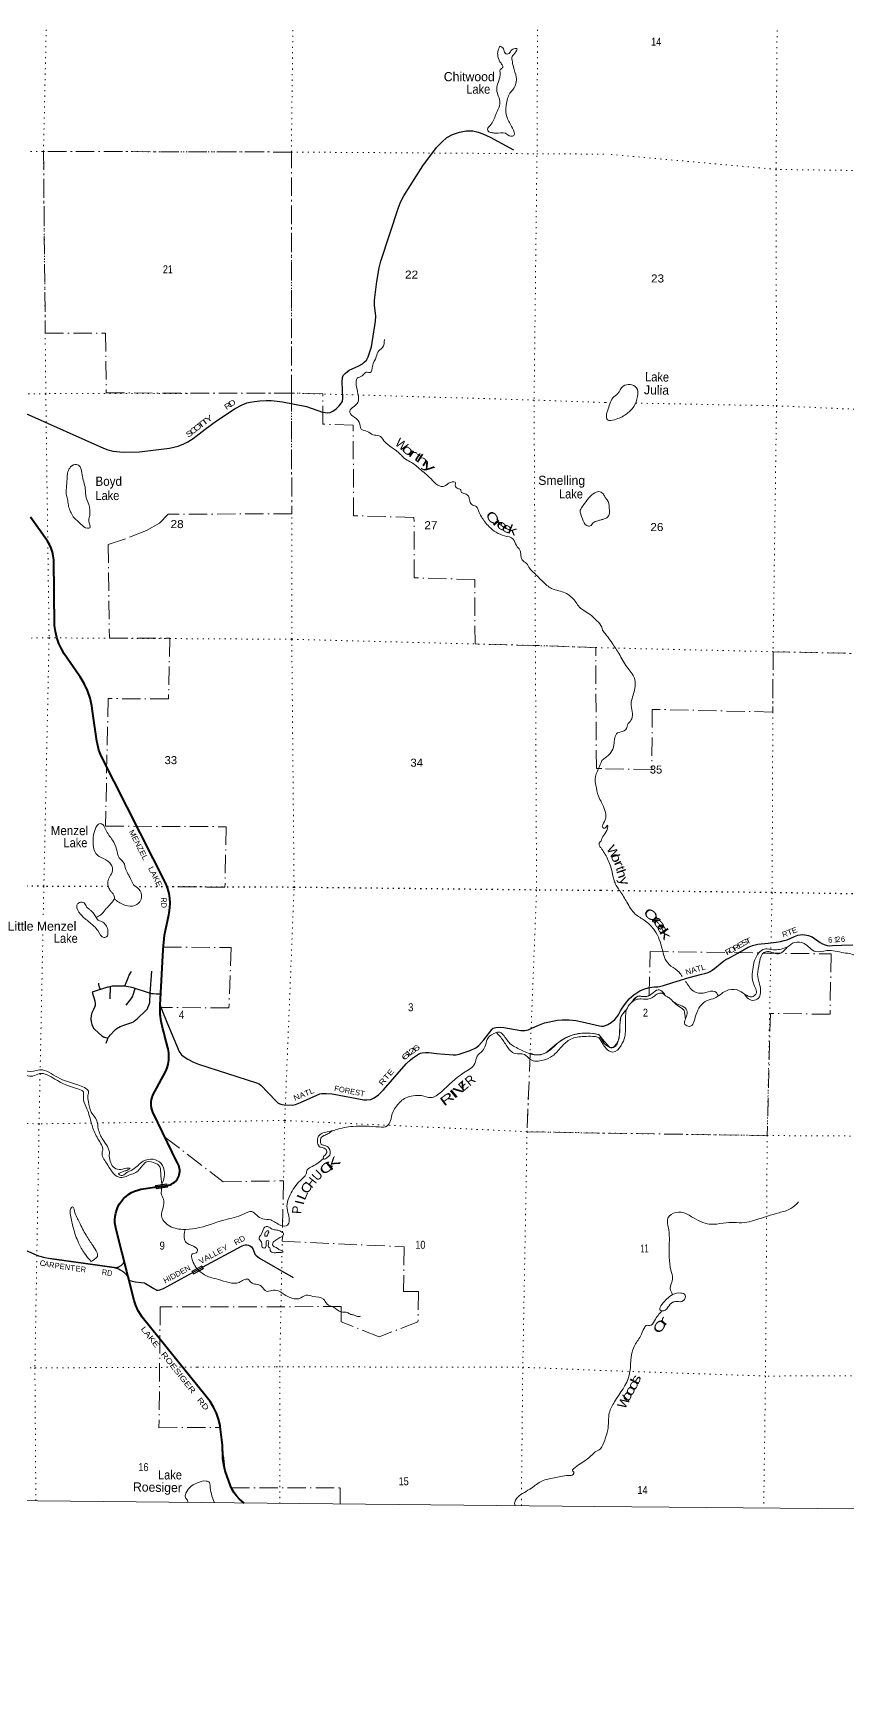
# Model space of a CAD drawing. Header units: feet. Extents: x -1048576 to 137166, y -268550 to 2097152.
# Drawn here: x -228059 to -210251, y 180331 to 216825 of the extents above; entities that cross this region are included whole.
import ezdxf
from ezdxf.enums import TextEntityAlignment as Align

# ---------------------------------------------------------------- set-up
doc = ezdxf.new("R2010")
doc.units = ezdxf.units.FT
doc.header["$LTSCALE"] = 80
doc.linetypes.add('DOT_DASHED', pattern=[7.7, 5, -1.2, 0.3, -1.2])
doc.linetypes.add('DOTTED', pattern=[1.5, 0.3, -1.2])
for name, color, linetype, lineweight in [('26', 7, 'Continuous', 40), ('29', 7, 'Continuous', 25), ('31', 7, 'Continuous', 13), ('39', 7, 'Continuous', 13), ('4', 7, 'Continuous', 13), ('44', 7, 'DOT_DASHED', 13), ('6', 7, 'DOTTED', 25), ('61', 7, 'Continuous', 13), ('7', 7, 'DOTTED', 13)]:
    doc.layers.add(name, color=color, linetype=linetype, lineweight=lineweight)
for name, color, linetype in [('27', 7, 'Continuous'), ('30', 7, 'Continuous'), ('41', 7, 'Continuous')]:
    doc.layers.add(name, color=color, linetype=linetype)

msp = doc.modelspace()

# ---------------------------------------------------------------- linework, layer by layer
at = {"layer": '26'}
for points in [[(-225285.83, 195577.8), (-225224.1, 196796.42), (-225188.5, 197109.49), (-225170.07, 197209.38), (-225099.86, 197551.31), (-225087.98, 197601.59), (-225071.66, 197706.51), (-225066.41, 197812.55), (-225072.27, 197918.56), (-225089.17, 198023.38), (-225116.94, 198125.85), (-225155.27, 198224.86), (-226578.48, 201028.94), (-226626.09, 201156.97), (-226660.05, 201289.28), (-226671.2, 201352.56), (-226756.68, 201955.06), (-226777.86, 202126.03), (-226816.79, 202293.84), (-226873.05, 202456.66), (-226946.02, 202612.71), (-227034.91, 202760.28), (-227055.22, 202789.63), (-227382.8, 203258.23), (-227447.43, 203366.59), (-227504.56, 203489.03), (-227548.58, 203616.78), (-227579, 203748.42), (-227595.5, 203882.52), (-227615.38, 205315.66), (-227625.31, 205401.79), (-227644.18, 205486.41), (-227671.8, 205568.59), (-227707.85, 205647.43), (-227751.95, 205722.08), (-227766.48, 205743.24), (-228121.82, 206246.57)], [(-225132.91, 191637.4), (-225107.67, 191642.66), (-225099.42, 191644.38), (-225067.08, 191654.74), (-225036, 191668.43), (-225006.52, 191685.29), (-224978.96, 191705.14), (-224953.63, 191727.76), (-224930.81, 191752.91), (-224910.73, 191780.3), (-224893.63, 191809.64), (-224879.69, 191840.61), (-224869.07, 191872.87), (-224861.87, 191906.06), (-224858.19, 191939.82), (-224858.05, 191973.78), (-224861.46, 192007.57), (-224868.39, 192040.82), (-224878.75, 192073.16), (-224892.44, 192104.24), (-224909.3, 192133.72), (-224912.17, 192138.1), (-225446.88, 193237.68), (-225463.97, 193282.26), (-225476.3, 193328.38), (-225483.74, 193375.53), (-225486.22, 193423.21), (-225483.7, 193470.88), (-225476.21, 193518.03), (-225463.83, 193564.13), (-225452.73, 193594.52), (-225165.14, 194134.3), (-225135.14, 194211.63), (-225113.38, 194291.68), (-225100.11, 194373.55), (-225095.47, 194456.37), (-225099.52, 194539.22), (-225112.2, 194621.19), (-225117.37, 194644.23), (-225192.41, 194926.03), (-225208.6, 194990.09), (-225230.24, 195061.58), (-225265.58, 195221.38), (-225284.03, 195384), (-225285.38, 195547.66), (-225285.91, 195576.15), (-225285.83, 195577.8)], [(-223451.45, 184691.12), (-223559.23, 184786.61), (-223617.39, 184850.17), (-223668.58, 184919.46), (-223712.25, 184993.72), (-223747.92, 185072.14), (-223863.12, 185399.27), (-223895.92, 185530.99), (-223914.77, 185665.41), (-223915.37, 185672.47), (-223926.61, 185961.87), (-223970.78, 186370.36), (-223974.5, 186390.64), (-224008.53, 186528.84), (-224056.83, 186662.72), (-224118.85, 186790.83), (-224193.92, 186911.74), (-224281.22, 187024.15), (-225678.79, 188759.26), (-225704.6, 188796.08), (-225766.88, 188900.1), (-225817.95, 189010.06), (-225857.25, 189124.75), (-226249.99, 190674.18), (-226266.77, 190745.02), (-226276.05, 190817.23), (-226277.74, 190890.01), (-226271.81, 190962.57), (-226258.32, 191034.11), (-226237.44, 191103.85), (-226209.37, 191171.02), (-226174.44, 191234.89), (-226133.03, 191294.76), (-226085.58, 191349.98), (-226032.62, 191399.93), (-225974.73, 191444.07), (-225912.54, 191481.92), (-225846.74, 191513.06), (-225778.04, 191537.16), (-225710.68, 191553.29), (-225409.07, 191597.21), (-225132.91, 191637.4)]]:
    msp.add_lwpolyline(points, dxfattribs=at)
at = {"layer": '29'}
for p, q in [((-226380.53, 195986.58), (-226387.04, 195715.79)), ((-225502.93, 195841.92), (-225465.29, 196321.72)), ((-226295.1, 189845.91), (-227705.74, 190041.73)), ((-223112.71, 190048.67), (-222375.72, 189622.32))]:
    msp.add_line(p, q, dxfattribs=at)
for points in [[(-220019.49, 213151.6), (-219956.68, 213271.23), (-219541.3, 213930.18), (-219241.43, 214331.65), (-219127.95, 214449.24), (-219014.49, 214546.58), (-218892.9, 214611.44), (-218742.98, 214668.23), (-218593.02, 214692.55), (-218451.2, 214692.56), (-218333.66, 214668.22), (-218228.31, 214631.73), (-218066.2, 214554.67), (-217560.48, 214275.94)], [(-226524.18, 207755.41), (-226430.49, 207721.75), (-226323.09, 207691.34), (-226088.05, 207667.01), (-225739.53, 207675.12), (-225083.03, 207756.22), (-224890.55, 207798.8), (-224766.94, 207853.54), (-224679.82, 207896.12), (-224564.32, 207967.09), (-224304.96, 208169.84), (-224053.7, 208356.38), (-223648.46, 208624.02), (-223510.68, 208697.02), (-223442.88, 208726.58), (-223389.11, 208745.68), (-223321.24, 208762.74), (-223223.25, 208779.43), (-223106.49, 208791.95), (-222967.65, 208798.4), (-222859.07, 208796.12), (-222724.49, 208786.22), (-222613.06, 208772.04), (-222084.2, 208664.57), (-221735.69, 208542.92), (-221620.21, 208528.74), (-221571.58, 208536.85), (-221508.75, 208567.25), (-221437.84, 208613.89), (-221370.97, 208680.79), (-221300.06, 208776.1), (-221289.92, 208859.22), (-221306.13, 209207.96), (-221300.06, 209299.21), (-221281.81, 209345.83), (-221235.22, 209396.53), (-221152.13, 209459.38), (-220957.62, 209548.59), (-220858.34, 209603.34), (-220821.87, 209635.79), (-220773.24, 209684.45), (-220738.78, 209751.34), (-220665.84, 209970.32), (-220576.68, 210529.93), (-220572.65, 210643.49), (-220601, 210886.78), (-220601.02, 210992.23), (-220544.26, 211397.73), (-220495.63, 211697.81), (-220459.19, 211847.88), (-220074.2, 213019.81), (-220019.49, 213151.6)], [(-228701.09, 208746.64), (-228224.42, 208518.22), (-226524.18, 207755.41)], [(-215680.48, 195124.05), (-215635.95, 195118.23), (-215588.58, 195120.53), (-215546.53, 195134.92), (-215492.41, 195158.06), (-215424.9, 195200.82), (-215344.63, 195263.62), (-215303.53, 195311.15), (-215264.87, 195364.49), (-215221.1, 195457.31), (-215185.11, 195512.27), (-215109.9, 195616.48), (-215025.6, 195716.35), (-214968.73, 195768.42), (-214927.08, 195805.49), (-214861.4, 195852.41), (-214794.43, 195890.81), (-214746.46, 195913.4), (-214683.12, 195936.85), (-214610.21, 195958.3), (-214535.34, 195969.69), (-214472.28, 195977.13), (-214401.63, 195979.08), (-214362.96, 195986.99), (-214277.31, 196009.57), (-214072.88, 196078.6), (-213715.69, 196183.74), (-213440.42, 196257.76), (-213371.85, 196274.64), (-213303.82, 196293.41), (-213259.25, 196314.52), (-213214.68, 196342.67), (-213163.32, 196378.15), (-212956.98, 196545.71), (-212912.08, 196577.24), (-212837.01, 196617.12), (-212649.77, 196713.37), (-212424.72, 196843.86), (-212367.86, 196870.46), (-212330.31, 196884.58), (-212271.68, 196900.96), (-212214.3, 196910.33), (-211985.34, 196935.69), (-211815.03, 196957.3), (-211715.74, 196971.33), (-211635.98, 196990.1), (-211572.95, 197008.39), (-211414.83, 197078.92), (-211338.07, 197107.38), (-211286.18, 197118.3), (-211244.24, 197123.8), (-211197.33, 197119.11), (-211143.25, 197110.7), (-211105.84, 197102.69), (-211070.65, 197088.62), (-211027.86, 197069.85), (-210851.21, 196945.86), (-210800.89, 196917.38), (-210742.25, 196898.61), (-210698.19, 196887.39), (-210643.73, 196877.5), (-210585.47, 196880.96), (-210377.21, 196893.01), (-210136.8, 196901.77)], [(-226588.35, 195924.36), (-226614.12, 195974.92), (-226623.24, 196000.26), (-226627.29, 196015.47), (-226630.51, 196059.9)], [(-226440.18, 195971.79), (-226329.42, 195999.25), (-226306.12, 196003.3), (-226278.76, 196005.33), (-226191.63, 196005.33), (-226070.05, 195999.25), (-225944.42, 195978.97), (-225885.66, 195962.75), (-225551.31, 195853.25), (-225476.34, 195835.01), (-225439.87, 195830.95), (-225366.92, 195824.87), (-225271.55, 195824.85)], [(-226059.48, 195997.54), (-225987.16, 196178.1), (-225961.8, 196235.19), (-225915.31, 196317.64)], [(-226718.21, 195674.29), (-226706.83, 195606.38), (-226704.8, 195571.91), (-226712.91, 195551.63), (-226743.3, 195484.72), (-226781.8, 195409.7), (-226798.01, 195352.92), (-226802.06, 195283.98), (-226795.99, 195215.04), (-226779.78, 195158.27), (-226743.3, 195077.16), (-226716.96, 195044.72), (-226564.99, 194910.9), (-226522.43, 194884.54), (-226483.93, 194872.37), (-226424.45, 194864.95)], [(-226440.18, 195971.79), (-226770.71, 195865.99), (-226718.21, 195674.29)], [(-226469.19, 194746.87), (-226433.28, 194848.04), (-226415.54, 194882.01), (-226404.4, 194896.2), (-226380.59, 194923.06), (-226283.33, 195028.5), (-226260.53, 195050.3), (-226228.11, 195073.62), (-226194.67, 195093.9), (-226159.72, 195111.63), (-226038.15, 195158.27), (-225906.44, 195200.85), (-225871.48, 195217.58), (-225845.13, 195233.8), (-225786.88, 195277.9), (-225592.36, 195466.47), (-225566.51, 195501.46), (-225547.78, 195541.49), (-225528.01, 195592.7), (-225515.36, 195636.79), (-225502.93, 195841.92)], [(-226032.23, 195579.13), (-225946.45, 195678.88), (-225906.43, 195738.19), (-225885.66, 195778.23), (-225875.02, 195805.1), (-225831.37, 195944.97)], [(-225285.91, 195576.15), (-225237.09, 195439.41), (-225138.45, 195209.28), (-224870.12, 194569.39), (-224821.1, 194496.05), (-224764.48, 194449.77), (-224682.46, 194396.92), (-224560.14, 194332.94), (-224450.16, 194289.12), (-223178.41, 193883.84), (-223124.23, 193857.25), (-223079.35, 193824.89), (-222935.04, 193670.1), (-222743.77, 193469.79), (-222712.78, 193445.54), (-222668.3, 193420.5), (-222626.6, 193406.59), (-222572.35, 193398.92), (-222398.6, 193396.48), (-222326.35, 193406.59), (-222216.82, 193452.26), (-221791.18, 193637.48), (-221747.24, 193649.74), (-221652.18, 193651.39), (-221523.21, 193639.97), (-220832.06, 193506.74), (-220763.67, 193507.69), (-220681.93, 193520.65), (-220608.26, 193551.25), (-220513.74, 193618.01), (-220402.46, 193728.1), (-219906.02, 194299.59), (-219814.54, 194385.8), (-219769.35, 194423.37), (-219636.09, 194510.25), (-219592.14, 194530.45), (-219558.78, 194538.8), (-219481.24, 194546.57), (-219408.65, 194544.36), (-219239.52, 194522.25), (-218876.76, 194490.79), (-218835.96, 194494.29), (-218815.1, 194494.29), (-218745.6, 194508.2), (-218505.52, 194590.06), (-218384.19, 194647.29), (-218314.69, 194694.58), (-218209.05, 194819.76), (-218028.34, 195056.22), (-218000.54, 195075.69), (-217947.72, 195089.6), (-217847.64, 195097.94), (-217772.97, 195091.05), (-217395.08, 195028.99), (-217308.3, 195025.62), (-217241.05, 195041.16), (-217025.51, 195138.37), (-216956.62, 195167.49), (-216881.56, 195192.53), (-216599.2, 195252.35), (-216497.91, 195262.08), (-216342.24, 195259.87), (-216197.66, 195245.38), (-216054.48, 195214.79), (-215680.48, 195124.05)], [(-228524.52, 190460.12), (-228426.13, 190352.77), (-228371.42, 190306.14), (-228246.8, 190232.12), (-228036.07, 190134.8), (-227947.93, 190099.32), (-227809.12, 190061.8), (-227647.02, 190033.42), (-226295.1, 189845.91)], [(-225215.34, 189386.27), (-224357.57, 189849.86), (-223494.58, 190316.27)], [(-223494.58, 190316.27), (-223456.64, 190330.47), (-223423.72, 190338.07), (-223393.83, 190338.58), (-223354.82, 190331.99), (-223321.9, 190319.32), (-223292.01, 190297.52), (-223271.24, 190271.67), (-223253.51, 190238.72), (-223225.14, 190159.64), (-223213.49, 190138.86), (-223190.69, 190115.03), (-223112.71, 190048.67)], [(-226295.1, 189845.91), (-226230.14, 189848.4), (-226201.77, 189853.47), (-226180.5, 189862.6), (-226135.92, 189890.98), (-226099.45, 189923.43), (-226085.26, 189940.66), (-226074.05, 189961.65)], [(-226295.1, 189845.91), (-226220.01, 189825.09), (-226189.62, 189812.92), (-226158.21, 189796.7), (-226110.59, 189767.3), (-226089.31, 189751.08), (-226040.68, 189701.4), (-225990.72, 189640.08)], [(-225968.7, 189564.45), (-225900.87, 189544.26), (-225827.92, 189530.07), (-225702.29, 189517.9), (-225631.37, 189505.74), (-225605.03, 189495.6), (-225568.56, 189473.29), (-225426.72, 189382.05), (-225382.14, 189359.75), (-225357.82, 189351.64), (-225331.48, 189349.61), (-225292.98, 189355.69), (-225215.34, 189386.27)]]:
    msp.add_lwpolyline(points, dxfattribs=at)
at = {"layer": '31'}
for p, q in [((-224596.35, 189763.52), (-224376.23, 189882.05)), ((-224376.23, 189882.05), (-224340.67, 189816.02))]:
    msp.add_line(p, q, dxfattribs=at)
msp.add_lwpolyline([(-224340.67, 189816.02), (-224560.79, 189697.49), (-224596.35, 189763.52)], dxfattribs=at)
msp.add_lwpolyline([(-224585.51, 189760.26), (-224379.48, 189871.21), (-224351.5, 189819.27), (-224557.53, 189708.32)], close=True, dxfattribs=at)
at = {"layer": '39'}
msp.add_line((-225254.17, 191661.84), (-225252.94, 191665.43), dxfattribs=at)
for points in [[(-139726.18, 284721.75), (-139786.61, 284683.23), (-139865.18, 284636.58), (-139935.68, 284589.96), (-139981.99, 284555.51), (-140024.23, 284506.92), (-140030.24, 284490.75), (-140030.24, 284490.75), (-140086.75, 284492.64)], [(-217860.56, 216547.1), (-217776.42, 216485.95), (-217740.91, 216390.89), (-217674.53, 216376.25), (-217613.53, 216444.35), (-217522.45, 216494.06), (-217486.18, 216493.78), (-217504.9, 216421.32), (-217588.34, 216319.12), (-217589.01, 216236.43), (-217559.99, 216086.97), (-217499.26, 215870.71), (-217504.41, 215731.59), (-217565.9, 215603), (-217637.14, 215514.81), (-217686.41, 215402.26), (-217715.81, 215255.26), (-217726.84, 215136.36), (-217699.87, 214982.88), (-217582.8, 214756.1), (-217553.89, 214592.52), (-217618.5, 214576.88), (-217734.87, 214640.3), (-217950.45, 214644), (-218047.08, 214656.85), (-218107.33, 214681.51), (-218125.07, 214730.05), (-218070.02, 214810.3), (-217943.13, 215053.34), (-217854.39, 215312.81), (-217924.71, 215587.63), (-217907.55, 215716.57), (-217860.07, 215857.37), (-217853.1, 215972.27), (-217850.6, 216032.76), (-217797.85, 216076.72), (-217807.44, 216137.29), (-217855.28, 216202.2), (-217904.35, 216363.92), (-217897.61, 216450.59), (-217874.97, 216508.9), (-217860.56, 216547.1)], [(-220382.78, 210129.23), (-220420.42, 209960.12), (-220505.65, 209886.16), (-220559.11, 209753.47), (-220641.37, 209548.4), (-220690.85, 209409.63), (-220777.44, 209416.35), (-220866.75, 209336.38), (-220975.98, 209284.79), (-220997.32, 209137.73), (-220960.51, 208953.92), (-220964.1, 208758.33), (-221045.43, 208668.21), (-221138.97, 208564.06), (-221073.33, 208456.66), (-220931.33, 208324.47), (-220890.23, 208172.9), (-220757.63, 208123.47), (-220633.29, 208049.9), (-220498.45, 208028.69), (-220392.53, 207918.96), (-220030.2, 207621.7), (-219952.78, 207539.74), (-219817.91, 207458.72), (-219586.8, 207284.4), (-219331.5, 207053.61), (-219165.28, 206925.26), (-219076.61, 206926.59), (-218934.9, 207008.18), (-218824.12, 207001.27), (-218832.64, 206944.87), (-218764.73, 206869.72), (-218708.52, 206843.06), (-218706.76, 206810.78), (-218612.47, 206759.63), (-218544.38, 206706.67), (-218520.8, 206631.87), (-218469.27, 206524.58), (-218384.94, 206487.62), (-218321.29, 206384.27), (-218186.17, 206147.27), (-218088.31, 206037.6), (-217757.4, 205841.43), (-217562.54, 205767.31), (-217495.13, 205629.65), (-217417.36, 205528.21), (-217401.87, 205449.44), (-217368.73, 205312.04), (-217276.64, 205236.71), (-217204.96, 205129.26), (-217109.04, 205029.7), (-216917.13, 204838.63), (-216724.88, 204689.92), (-216570.11, 204640.32), (-216427.42, 204592.82), (-216213.25, 204413.69), (-216139.54, 204308.24), (-215885.15, 204118.71), (-215735.1, 203984.44), (-215627.45, 203840.42), (-215613.82, 203787.05), (-215601.85, 203762.79), (-215597.71, 203761.83)], [(-215452.03, 208723.71), (-215384.89, 208856.75), (-215283.63, 208943.24), (-215157.82, 209112.43), (-215010.34, 209146.28), (-214867.3, 209079.19), (-214845.86, 208887.32), (-214927.47, 208667.52), (-215095.67, 208498.46), (-215352.48, 208378.15), (-215503.88, 208374.6), (-215521.51, 208507.9), (-215499, 208586.57), (-215452.03, 208723.71)], [(-227283.85, 206457.88), (-227303.03, 206579.03), (-227330.26, 206700.25), (-227339.93, 206750.74), (-227332.39, 206936.22), (-227318.74, 207129.72), (-227303.76, 207238.51), (-227244.45, 207346.96), (-227115.03, 207402.42), (-227038.89, 207349.39), (-226993.96, 207173.59), (-226923.82, 206874.57), (-226905.3, 206672.75), (-226848.07, 206523.06), (-226827.8, 206286.95), (-226835.36, 206099.45), (-226823.92, 206018.69), (-226874.39, 206006.98), (-227018.74, 206098.86), (-227168.77, 206235.14), (-227283.85, 206457.88)], [(-215569.74, 206713.99), (-215593.24, 206748.86), (-215662, 206805.3), (-215779.09, 206777.97), (-215908.89, 206674.11), (-216035.22, 206501.65), (-216098.51, 206399.29), (-216049.62, 206215.39), (-215958.15, 206063.42), (-215881.63, 206056.78), (-215814.58, 206124.82), (-215717.49, 206170.46), (-215642.77, 206190.04), (-215573.76, 206211.25)], [(-215573.76, 206211.25), (-215500.23, 206246.6), (-215465.11, 206450.4), (-215510.83, 206626.2), (-215551.01, 206674.78), (-215569.74, 206713.99)], [(-234856.07, 204272.02), (-234707.74, 204174.06), (-234507.51, 204015.2), (-234463.61, 203712.35), (-234466.17, 203393.72), (-234544.63, 203160.39), (-234704.59, 203064.83), (-234824.42, 202948.79), (-234869.66, 202836.2), (-234808.51, 202672.37), (-234688.52, 202558.5), (-234483.38, 202508.51), (-233945.32, 202512.4), (-233530.69, 202452.71), (-233305.74, 202360.21), (-233160.16, 202171.52), (-233072.66, 202027.66), (-232985.54, 201835.39), (-232987.28, 201619.61), (-233015.1, 201418.15), (-233037.72, 201361.86), (-233066.14, 201335.86), (-233036.45, 201269.08), (-233083.67, 201160.54), (-233178.9, 201096.75), (-233283.38, 201133.86), (-233347.46, 201184.77), (-233415.75, 201211.52), (-233474.74, 201143.41), (-233524.43, 200978.42), (-233526.07, 200774.74), (-233328.43, 200545.32), (-232969.18, 200365.06), (-232859.2, 200259.33), (-232813.42, 200188.39), (-232690.58, 200179.37), (-232521.84, 200113.52), (-232170.65, 199933.32), (-232124.61, 199894.65), (-232094.99, 199819.8), (-231978.48, 199774.53), (-231837.93, 199710.92), (-231762.27, 199597.39), (-231687.43, 199383.04), (-231625.92, 199263.57), (-231634.36, 199217.25), (-231666.63, 199213.47), (-231685.15, 199165.21), (-231591.16, 199075.74), (-231461.25, 198943.65), (-231294.88, 198833.45), (-231095.3, 198593.93), (-230934.33, 198314.37), (-230829.37, 198085.66), (-230634.93, 197959.11), (-230366.84, 197719.06), (-230247.96, 197468.06), (-230235.77, 197229.99), (-230256.16, 196949.82), (-230253.92, 196727.96), (-230228.73, 196602.72), (-230149.13, 196479.08), (-230044.75, 196427.86), (-229887.44, 196444.79), (-229830, 196571.39), (-229754.43, 196695.85), (-229637.66, 196682.84), (-229505.91, 196528.54), (-229473.57, 196290.32), (-229393.8, 195936.77), (-229157.79, 195467.05), (-228969.39, 195340.55), (-228918.82, 195364.36), (-228850.18, 195379.96), (-228786.27, 195308.88), (-228678.7, 195154.77), (-228581, 195024.94), (-228607.78, 194952.55), (-228615.19, 194783.2), (-228564.12, 194619.44), (-228464.4, 194491.61), (-228411.18, 194343.98), (-228341.76, 194206.3), (-228124.73, 194132.01), (-227862.5, 194164.26), (-227671.7, 194086.15), (-227483.15, 193977.8), (-226944.73, 193775.98), (-226854.69, 193696.62), (-226867.5, 193607.99), (-226856.56, 193464.71), (-226793.87, 193242.38), (-226674.45, 193057.93), (-226639.64, 192876.16), (-226538.78, 192639.41), (-226396.17, 192331.76), (-226404.67, 192277.38)], [(-215597.71, 203761.83), (-215402.17, 203496.46), (-215249.71, 203259.76), (-215075.27, 202968.47), (-214914.76, 202725.68), (-214919.97, 202430.92), (-214985.75, 202132.33), (-214954.15, 201956.58), (-214991.08, 201807.29), (-215066.16, 201706.59), (-215100.87, 201605.75), (-215280.81, 201531.62), (-215364.59, 201271.45), (-215431.88, 201100.05), (-215490.66, 201039.67), (-215624.64, 200930.69)], [(-225252.94, 191665.43), (-225275.15, 191909.63), (-225312.08, 192077.3), (-225384.28, 192120.22), (-225579.46, 192156.02), (-225666.69, 192084.09), (-225821.17, 191917.9), (-225942.43, 191874.47), (-226061.74, 191822.96), (-226180.65, 191819.85), (-226460.28, 192128.57), (-226555.16, 192357.2), (-226540.5, 192425.65), (-226556.1, 192490.31), (-226703.07, 192757.66), (-226795.64, 193022.57), (-226903.82, 193352.14), (-226966.6, 193562.37), (-226965.65, 193681.35), (-227088.04, 193746.84), (-227590.06, 193964.51), (-227925.63, 194082.07), (-228069.14, 194028.73), (-228364.51, 194133.88), (-228466.36, 194247.6), (-228521.68, 194385.17), (-228567.26, 194480.31), (-228674.44, 194682.82), (-228711.44, 194842.43), (-228690.4, 194953.19), (-228725.84, 195056.32), (-228901.69, 195239.19), (-229142.55, 195358.03), (-229331.97, 195607.56), (-229505.47, 196082.84), (-229555.31, 196399.86), (-229576.5, 196521.02), (-229634.4, 196588.03), (-229700.5, 196636.94), (-229749.06, 196613.12), (-229790.17, 196512.6), (-229859.8, 196373.98), (-229956.78, 196342.47), (-230089.72, 196349.55), (-230243.86, 196475.79), (-230344.71, 196714.54), (-230377.45, 196902.36), (-230390.48, 197035.56), (-230349.19, 197158.26), (-230384.75, 197247.28), (-230401.7, 197394.63), (-230450.54, 197584.58), (-230445.98, 197651.1), (-230563.88, 197773.02), (-230764.03, 197941.96), (-230832.54, 197942.5), (-230942.2, 198088.55), (-231040.93, 198339.39), (-231107.78, 198545.62), (-231365.6, 198809.8), (-231451.89, 198854.84), (-231548.26, 198897.94), (-231719.99, 199092.88), (-231911.12, 199380.74), (-232047.8, 199674.23), (-232311.83, 199918.29), (-232699.55, 200066.5), (-232812.14, 200097.63), (-232944.17, 200217.64), (-233365.2, 200483.08), (-233554.72, 200720.51), (-233610.46, 201055.73), (-233461.34, 201306.66), (-233395.07, 201277.91), (-233338.28, 201323.86), (-233325.75, 201378.21), (-233321.18, 201444.73), (-233238, 201514.67), (-233190.96, 201601.02), (-233232.73, 201667.9), (-233300.93, 201706.75), (-233310.78, 201735.06), (-233237.53, 201823.23), (-233206.26, 201952.06), (-233225.32, 202087.33), (-233366.76, 202290.1), (-233641.66, 202435.42), (-233843.34, 202414.8), (-233915.55, 202455.7), (-233996.47, 202415.99), (-234151.71, 202407.11), (-234375.17, 202433.05), (-234613.09, 202416.74), (-234809.51, 202547.34), (-234958.75, 202782.44), (-234890.63, 202983.59), (-234661.19, 203199.61)], [(-215624.64, 200930.69), (-215698.69, 200751.32), (-215775.08, 200524.02), (-215758, 200392.8), (-215701.53, 200148.33), (-215633.53, 200011.1)], [(-215633.55, 200011.13), (-215540.51, 199668.96), (-215569.07, 199592.33), (-215607.93, 199465.26), (-215561.56, 199450.98), (-215502.78, 199513.38), (-215503.04, 199446.75), (-215586.4, 199295.6), (-215643.39, 199163.88)], [(-226288.88, 197895.13), (-226296.22, 197983.92), (-226342.09, 198042.76), (-226384.02, 198091.49), (-226423.54, 198188.6), (-226426.63, 198305.59), (-226371.31, 198418.1), (-226325.86, 198556.91), (-226355.37, 198645.87), (-226527.57, 198782.33), (-226691.89, 198896.54), (-226750.76, 199092.62), (-226709.83, 199421.04), (-226601.99, 199549.27), (-226535.73, 199520.52), (-226476.14, 199413.17), (-226328.84, 199188.17), (-226237.74, 198989.82), (-226182.81, 198803.85), (-226084.93, 198698.22), (-226037.77, 198548.62), (-225974.3, 198423.09), (-225924.7, 198325.9), (-225867.18, 198212.51), (-225755.1, 198116.86), (-225694.1, 197934.88), (-225757.57, 197810.33), (-225939.47, 197743.17), (-226140.5, 197803.22), (-226242.76, 197866.53), (-226288.76, 197909.24)], [(-215641.57, 199165.97), (-215683.64, 199117.64), (-215681.9, 199083.34), (-215661.47, 199035.2), (-215644.64, 199020.95), (-215642.97, 199020.82)], [(-215642.97, 199020.82), (-215501.66, 198780.49), (-215401.89, 198489.44), (-215350.25, 198279.3), (-215227.96, 198070.96), (-215079.55, 197830.23), (-214894.89, 197571.21), (-214697.63, 197435.3), (-214496.55, 197244.88), (-214320.45, 196862.73), (-214238.79, 196585.87), (-214114.26, 196432.03), (-213937.15, 196304.27), (-213867.25, 196204.6)], [(-226683, 197498.87), (-226786.69, 197634.8), (-226842.75, 197679.6), (-226894.78, 197724.37), (-226920.57, 197774.99), (-226992.64, 197834.04), (-227069.39, 197812.45), (-227108.04, 197766.36), (-227106.48, 197709.88), (-226995.06, 197533.56), (-226818.98, 197378.92), (-226651.08, 197208.21), (-226511.22, 197059.9), (-226450.61, 197079.6), (-226427.89, 197147.99), (-226427.63, 197180.26), (-226439.11, 197256.98), (-226490.78, 197346.12), (-226556.82, 197403.1), (-226615.07, 197425.74), (-226663.19, 197456.36), (-226683, 197498.87)], [(-226288.88, 197895.13), (-226388.6, 197772.88), (-226488.23, 197662.73), (-226585.83, 197554.58), (-226683, 197498.87)], [(-212504, 195819.16), (-212340.73, 195764.13), (-212255.73, 195822.41), (-212313.31, 196060.83), (-212332.49, 196313.26), (-212219.99, 196688.43), (-212102.5, 196795.05), (-211842.14, 196790.18), (-211571.45, 196847.86)], [(-211573.47, 196845.85), (-211763.77, 196703.12), (-212040.11, 196748.42), (-212117.02, 196696.17), (-212182.41, 196494.49), (-212219.73, 196246.27), (-212154.49, 195900.82), (-212203.62, 195729.37), (-212322.89, 195683.31), (-212447.79, 195742.26), (-212504, 195819.16)], [(-211571.45, 196847.86), (-211409.57, 196950.31), (-211203.78, 196929.46), (-210952.19, 196750.99), (-210707.87, 196772.42), (-210332.64, 196724.78), (-210052.43, 196639.08), (-209961.99, 196539.86), (-209756.36, 196478.64), (-209431.39, 196481.63), (-208915.08, 196381.05), (-208507.36, 196381.76), (-207996.36, 196466.94), (-207852.18, 196688.56), (-207644.36, 196667.71), (-207350.01, 196583.99), (-206982.03, 196744.32), (-206798.36, 196741.72), (-206465.91, 196595.29), (-206207.81, 196529.85), (-206076.12, 196461.59)], [(-213797.1, 196102.63), (-213758.54, 196047.29), (-213676.24, 195931.94), (-213565.54, 195854.87), (-213351.58, 195856.2), (-213155.71, 195877.78), (-213077.36, 195784.66)], [(-215096.99, 195474.15), (-215078.73, 195498.32), (-215036.02, 195580.96), (-214975.24, 195637.3)], [(-214975.24, 195637.3), (-214861.72, 195762.11), (-214643.69, 195771.51), (-214524.37, 195831.69), (-214394.85, 195916.08), (-214314.23, 195887.55), (-214241.53, 195791.8)], [(-214245.98, 195794.46), (-214334.58, 195845.22), (-214395.18, 195833.3), (-214490.31, 195766.98), (-214573.24, 195722.83), (-214767.04, 195715.37), (-214884.17, 195699.6), (-214975.24, 195637.3)], [(-214245.98, 195794.46), (-214191.61, 195761.98), (-214119.15, 195711.28), (-214064.88, 195654.57)], [(-214066.77, 195656.55), (-213938.14, 195547.16), (-213825.46, 195459.99), (-213815.57, 195409.48), (-213799.64, 195273.21)], [(-213799.97, 195272.14), (-213761.12, 195397.19), (-213805.04, 195518.47), (-213887.61, 195565.17), (-214000.44, 195616.01), (-214064.88, 195654.57)], [(-213799.97, 195272.14), (-213808.49, 195159.11), (-213715.82, 195114.39), (-213571.55, 195358.22), (-213322.01, 195678.44), (-213148.19, 195738.45), (-212917.49, 195889.13), (-212667.12, 195912.56), (-212504, 195819.16)], [(-215096.99, 195474.15), (-215112.25, 195189.53), (-215123.53, 194890.76), (-215207.06, 194697.21), (-215383.23, 194552.41), (-215502.12, 194603.26), (-215600.54, 194722.7), (-215684.61, 194864.62)], [(-215682.42, 194929.7), (-215473.6, 194669.8), (-215374.74, 194657.37), (-215252.84, 194858.87), (-215231.51, 195147.51), (-215188.26, 195363.4), (-215096.99, 195474.15)], [(-217933.58, 194980.61), (-218113.84, 194867.06), (-218169.56, 194704.13), (-218239.04, 194583.67), (-218352.87, 194461.53), (-218406.53, 194304.64), (-218652.03, 194096.8), (-219134.94, 193685.1), (-219367.7, 193557.84), (-219570.86, 193603.78), (-219750.27, 193595.09), (-219915.84, 193554.03), (-220118.83, 193370.06), (-220192.28, 193257.69), (-220252.46, 193042.37), (-220319.78, 192940.04), (-220493.26, 192917.18), (-221071.51, 192927.72), (-221448.91, 192856.03), (-221531.75, 192828.44)], [(-215682.42, 194929.7), (-215702.84, 194935.35), (-215946.79, 194969.22), (-216255.42, 194929.27), (-216569.02, 194772.38), (-216873.27, 194526.68), (-217141.47, 194502.54), (-217400.59, 194605.39), (-217637.25, 194744.37), (-217784.86, 194931.05), (-217881.09, 194992.3), (-217933.58, 194980.61)], [(-217933.58, 194980.61), (-217837.69, 194877.01), (-217702.25, 194680.34), (-217524.17, 194523.67), (-217320.8, 194503.94), (-217188.71, 194391.99), (-216906.72, 194375.68), (-216702.45, 194468.89), (-216511.45, 194665.04), (-216302.49, 194838.88), (-216019.93, 194895.17), (-215822.43, 194897.67), (-215743.92, 194886.98), (-215705.62, 194872.32), (-215683.07, 194859.29)], [(-221531.75, 192828.44), (-221739.72, 192777.62), (-221824.87, 192713.74), (-221842.16, 192568.67), (-221798.49, 192485.65), (-221720.09, 192462.86), (-221646, 192403.79), (-221664.82, 192319.24), (-221717.75, 192253.1), (-221707.98, 192214.7), (-221625.04, 192254.39), (-221576.29, 192302.42), (-221595.21, 192455.84), (-221691.49, 192511.04), (-221775.79, 192552.02), (-221779.27, 192620.62), (-221772.83, 192668.97), (-221677.55, 192740.84), (-221590.56, 192782.51), (-221531.75, 192828.44)], [(-226404.67, 192277.38), (-226365.54, 192131.87), (-226287.85, 192020.34), (-226147.05, 191989), (-225973.53, 192015.89), (-225947.39, 192009.63), (-225965.67, 191991.62), (-226060.68, 191954.04), (-226161.74, 191916.51), (-226194.17, 191892.56), (-226140.04, 191857.86), (-226036.91, 191903.44), (-225883.09, 191986.95), (-225655.95, 192166.69), (-225439.97, 192211.4), (-225261.4, 192115.23), (-225190.44, 191919.05), (-225222.16, 191733.76), (-225252.94, 191665.43)], [(-221716.32, 192224.98), (-221963.18, 192053.33), (-222068.56, 191979.52), (-222095.46, 191893.01), (-222227.66, 191740.77), (-222443.75, 191431.87), (-222511.87, 191230.72), (-222491.19, 191047.04), (-222464.36, 190875.4), (-222499.46, 190770.81), (-222644.59, 190765.88), (-222869.34, 190882.58), (-223044.44, 190908.14), (-223172.77, 190987.79), (-223282.97, 191065.28), (-223466.81, 191008.22), (-223864.75, 190888.29), (-224511.12, 190697.68), (-224793.39, 190677.69), (-225111.04, 190768.89), (-225258.52, 190971.71), (-225222.81, 191152.94), (-225211.25, 191336.38), (-225262.59, 191467.86), (-225253.66, 191561.88), (-225254.01, 191662.32)], [(-211323.12, 191280.8), (-211495.27, 191131.94), (-211749.95, 191041.91), (-212259.21, 190884.04), (-212455.2, 190832.18), (-212907.36, 190823.53), (-213182, 190788.07), (-213552.98, 190890.2), (-214006.49, 191049.14), (-214180.57, 190922.5), (-214163.42, 190668.06), (-214150.26, 190423.72), (-214151.67, 190070.41), (-214116.48, 189783.6), (-214078.87, 189597.74), (-214130.18, 189383.89), (-214080.22, 189256.54)], [(-226798.01, 189977.31), (-226941.66, 190155.9), (-227070.8, 190384.79), (-227185.08, 190706.34), (-227245.29, 190987.13), (-227240.06, 191136.33), (-227205.52, 191170.35), (-227161.88, 191085.31), (-227053.12, 190828.34), (-226906.25, 190548.89), (-226758.93, 190325.9), (-226667.54, 190163.85), (-226653.93, 190103.24), (-226672.35, 190067.09), (-226714.93, 190035.15), (-226747.43, 190003.13), (-226767.67, 189991.19), (-226798.01, 189977.31)], [(-224741.42, 190675.71), (-224750.87, 190453.5), (-224721.13, 190392.77), (-224556.55, 190310.82), (-224468.69, 190211.32), (-224519.48, 190159.28), (-224580.08, 190141.6), (-224594.93, 190048.94), (-224561.46, 189951.88), (-224487.23, 189822.16)], [(-222624.15, 190616.63), (-222597.54, 190602.16), (-222602.11, 190535.64), (-222666.9, 190497.83), (-222760.06, 190440.07), (-222825.06, 190376.04), (-222823.46, 190323.59), (-222749.25, 190280.66), (-222701.15, 190248.02), (-222638.93, 190217.28), (-222598.91, 190182.69), (-222635.26, 190172.89), (-222705.78, 190173.43), (-222790.46, 190168.04), (-222880.74, 190217.14), (-222888.35, 190273.67), (-222914.38, 190294.04), (-222913.68, 190380.76), (-222915.31, 190429.17), (-222957.64, 190427.48), (-222966.09, 190379.15), (-222966.46, 190332.76), (-222991.13, 190272.45), (-223033.44, 190272.78), (-223063.36, 190311.33), (-223060.87, 190369.8), (-223084.66, 190418.39), (-223124.49, 190477.18), (-223081.56, 190553.48), (-223015.84, 190706.25), (-222971.24, 190740.18), (-222848.71, 190690.83), (-222760.25, 190665.94), (-222671.72, 190649.12), (-222624.15, 190616.63)], [(-222980.32, 190613.2), (-222929.66, 190649.11), (-222913.58, 190642.93), (-222932.27, 190574.51), (-222954.78, 190532.33), (-222991.06, 190530.6), (-222996.96, 190548.79), (-222994.65, 190585.08), (-222980.32, 190613.2)], [(-224487.23, 189822.16), (-224289.68, 189669.44), (-224016.31, 189584.63), (-223561.43, 189518.58), (-223454.2, 189572.2), (-223371.47, 189585.68), (-223275.42, 189502.25), (-223154.76, 189471.06), (-223066.46, 189426.01), (-222962.5, 189324.36), (-222845.5, 189339.59), (-222696.45, 189330.36), (-222538.07, 189230.31), (-222357.26, 189162.36), (-222252.48, 189161.54), (-222092.68, 189236.94), (-221943.75, 189213.6), (-221716.51, 189155.37), (-221632.78, 189043.8), (-221496.29, 188976.18), (-221329.86, 188874.06), (-221196.96, 188862.94), (-221118.71, 188819.98), (-221042.29, 188801.24), (-220971.98, 188774.47), (-220901.42, 188777.96)], [(-214082.52, 189255.68), (-213896.43, 189286.23), (-213803.76, 189241.52), (-213840.57, 189120.5), (-213994.06, 189098.78), (-214074.85, 189084.91), (-214180.24, 188976.22), (-214311.76, 188893.87), (-214356.06, 188920.25), (-214311.21, 189033.17), (-214203.74, 189158), (-214080.52, 189257.29)], [(-214317.53, 188893.38), (-214476.1, 188680.38), (-214581.48, 188573.72), (-214635.95, 188579.95), (-214696.72, 188525.63), (-214782.23, 188340.16), (-214920.36, 188118.52), (-215027.81, 187492.98), (-215349.03, 186910.53), (-215463.04, 186664.58), (-215496.81, 186293.2), (-215564.3, 186071.33), (-215657.91, 185879.83), (-215775.2, 185810.6)], [(-215769.91, 185815.74), (-215963.49, 185643.93), (-216249.26, 185440.44), (-216271.7, 185406.33), (-216241.78, 185367.78), (-216252.23, 185321.47), (-216359.23, 185296.09), (-216672.01, 185242.05), (-216938.54, 185175.55), (-217165.48, 185020), (-217465.31, 184822.67), (-217524.44, 184736.41), (-217534.91, 184688.09), (-217525.31, 184632.88)], [(-224099.25, 184697.63), (-224166.94, 184894.86), (-224193.64, 185082.62), (-224209.26, 185145.26), (-224281.55, 185176.07), (-224483.42, 185131.26), (-224631.25, 185041.65), (-224723.01, 184907.24), (-224733.83, 184814.55), (-224689.96, 184757.74), (-224682.34, 184703.23)]]:
    msp.add_spline(points, degree=3, dxfattribs=at)
at = {"layer": '4'}
msp.add_lwpolyline([(-244583.22, 368785.28), (-214011.33, 368469.88), (-183439.04, 368196.52), (-152866.39, 367965.22), (-122293.46, 367775.97), (-91720.3, 367628.79), (-61146.96, 367523.64), (-30573.52, 367460.57), (0, 367439.54), (0, 183577.08), (-30826.42, 183598.29), (-61652.78, 183661.9), (-92479.02, 183767.9), (-123305.1, 183916.31), (-154130.93, 184107.12), (-184956.48, 184340.33), (-215781.67, 184615.95), (-246606.45, 184933.97)], close=True, dxfattribs=at)
msp.add_lwpolyline([(-244583.22, 368785.28), (-214011.33, 368469.88), (-183439.04, 368196.52), (-152866.39, 367965.22), (-122293.46, 367775.97), (-91720.3, 367628.79), (-61146.96, 367523.64), (-30573.52, 367460.57), (0, 367439.54), (0, 183577.08), (-30826.42, 183598.29), (-61652.78, 183661.9), (-92479.02, 183767.9), (-123305.1, 183916.31), (-154130.93, 184107.12), (-184956.48, 184340.33), (-215781.67, 184615.95), (-246606.45, 184933.97)], close=True, dxfattribs=at)
msp.add_lwpolyline([(-244583.22, 368785.28), (-214011.33, 368469.88), (-183439.04, 368196.52), (-152866.39, 367965.22), (-122293.46, 367775.97), (-91720.3, 367628.79), (-61146.96, 367523.64), (-30573.52, 367460.57), (0, 367439.54), (0, 183577.08), (-30826.42, 183598.29), (-61652.78, 183661.9), (-92479.02, 183767.9), (-123305.1, 183916.31), (-154130.93, 184107.12), (-184956.48, 184340.33), (-215781.67, 184615.95), (-246606.45, 184933.97)], close=True, dxfattribs=at)
msp.add_lwpolyline([(-244583.22, 368785.28), (-214011.33, 368469.88), (-183439.04, 368196.52), (-152866.39, 367965.22), (-122293.46, 367775.97), (-91720.3, 367628.79), (-61146.96, 367523.64), (-30573.52, 367460.57), (0, 367439.54), (0, 183577.08), (-30826.42, 183598.29), (-61652.78, 183661.9), (-92479.02, 183767.9), (-123305.1, 183916.31), (-154130.93, 184107.12), (-184956.48, 184340.33), (-215781.67, 184615.95), (-246606.45, 184933.97)], close=True, dxfattribs=at)
at = {"layer": '44'}
msp.add_lwpolyline([(-222411.33, 208961.15), (-222417.23, 214230.95), (-227837.73, 214244.79), (-227800.18, 210268.4), (-226480.14, 210271.52), (-226467.79, 208963.54)], close=True, dxfattribs=at)
for points in [[(-222411.33, 208961.15), (-222409.87, 206321.15), (-225112.03, 206314.75), (-225303.7, 206114.61), (-225585.7, 205956.43), (-226068.53, 205768.33), (-226423.22, 205651.65), (-226395.64, 203601.81), (-225075.5, 203599.54), (-225103.39, 202274.21), (-226423.51, 202281.95), (-226482.22, 199491.85), (-223841.86, 199481.08), (-223869.64, 198161.19), (-225127.91, 198166.32), (-225072.27, 197918.56), (-225066.41, 197812.55), (-225099.86, 197551.31), (-225170.07, 197209.38), (-225218.38, 196846.67), (-223731.09, 196840.61), (-223783.99, 195520.81), (-225285.21, 195526.93), (-225265.58, 195221.38), (-225112.2, 194621.19), (-225095.47, 194456.38), (-225113.38, 194291.68), (-225165.14, 194134.29), (-225452.73, 193594.52), (-225486.22, 193423.21), (-225446.88, 193237.68), (-225181.78, 192692.53), (-223909.21, 191719.78), (-222588.56, 191737.79), (-222615.48, 190417.94), (-219948.24, 190294.73), (-219966.05, 189317.44), (-219636.01, 189316.93), (-219648.03, 188656.95), (-220495.93, 188328.26), (-221331.06, 188659.55), (-221324.33, 188989.54), (-225285.33, 188981.02), (-225311.89, 186340.88), (-223968.21, 186346.56), (-223863.12, 185399.27), (-223732.21, 185027.55), (-221352.22, 185029.59), (-221352.31, 184670.28)], [(-215626.3, 200751.22), (-215746.72, 200755.32), (-215759.28, 203397.12), (-217079.51, 203442.24), (-218399.71, 203476), (-218407.4, 204884.69), (-219727.64, 204922.56), (-219734.85, 206243.3), (-221055.07, 206281.16), (-221065.89, 208262.29), (-221725.99, 208281.22), (-221729.6, 208941.6), (-222411.33, 208961.15)], [(-206583, 208452.39), (-206595.09, 203193.66), (-211880.82, 203307.51), (-211886.57, 201987.3), (-214526.34, 202047.05), (-214532.1, 200726.84), (-215626.3, 200751.61)], [(-215682.33, 194932.21), (-215609.48, 194838.33), (-215508.21, 194717.19), (-215468.59, 194666.53), (-215448.77, 194653.31), (-215417.95, 194642.3), (-215382.73, 194651.11), (-215347.5, 194684.15), (-215303.48, 194734.81), (-215268.25, 194803.09), (-215248.44, 194860.36), (-215235.23, 195115.86), (-215224.22, 195248.02), (-215217.62, 195292.07), (-215211.01, 195322.91), (-215193.4, 195351.54), (-215160.38, 195397.8), (-215096.54, 195477.09), (-215078.93, 195494.71), (-215067.92, 195523.35), (-215045.9, 195569.6), (-214971.05, 195644.49), (-214865.38, 195754.62), (-214841.17, 195776.65), (-214812.55, 195781.05), (-214770.72, 195776.65), (-214713.48, 195767.84), (-214673.86, 195763.43), (-214643.04, 195772.24), (-214589.02, 195797.43), (-214569.99, 196752.29), (-210610.25, 196699.05), (-210636.56, 195379.31), (-211941.08, 195400.38), (-212009.67, 192728.57), (-215703.02, 192784.17)], [(-215682.33, 194932.21), (-215806.97, 194956.37), (-215910.19, 194966.8), (-216013.16, 194970.58), (-216138.42, 194958.31), (-216258.2, 194928.37), (-216375.86, 194880.7), (-216485.06, 194822.23), (-216610.08, 194744.53), (-216712.88, 194652.85), (-216853.64, 194537.58), (-216970.58, 194493.98), (-217094.05, 194492.18), (-217194.43, 194528.01), (-217261.88, 192813.45), (-215703.02, 192784.17)]]:
    msp.add_lwpolyline(points, dxfattribs=at)
at = {"layer": '6'}
for points in [[(-226424.67, 198171.6), (-227830.17, 198177.33), (-230881.69, 198187.09)], [(-215651.97, 198085.48), (-217054.08, 198095.7), (-222357.34, 198155.02), (-225807.89, 198169.09)], [(-184845.33, 197806.51), (-185580.72, 197820.5), (-190881.06, 197813.26), (-196152, 197827.89), (-201340.98, 197889.86), (-206540.73, 197953.49), (-211903.78, 198040.12), (-215651.97, 198085.48)]]:
    msp.add_lwpolyline(points, dxfattribs=at)
at = {"layer": '61'}
for points in [[(-225380.3, 191601.4), (-225385.88, 191638.45), (-225138.67, 191675.66), (-225132.91, 191637.4)], [(-225380.3, 191601.4), (-225374.72, 191564.28), (-225127.5, 191601.5), (-225132.91, 191637.4)]]:
    msp.add_lwpolyline(points, dxfattribs=at)
msp.add_lwpolyline([(-225376.77, 191631.73), (-225145.4, 191666.56), (-225136.6, 191608.22), (-225368, 191573.38)], close=True, dxfattribs=at)
at = {"layer": '7'}
for p, q in [((-215549.24, 208754.51), (-215433.92, 208752.33)), ((-227851.26, 197127.46), (-227910.67, 194169.54)), ((-222619.79, 190206.62), (-222613.21, 190529.02)), ((-224863.48, 187662.79), (-224475.54, 187664.43))]:
    msp.add_line(p, q, dxfattribs=at)
for points in [[(-222611.55, 190610.8), (-222561.63, 193058.28), (-222357.34, 198155.02), (-222408.35, 203578.44), (-222411.33, 208961.15), (-222417.23, 214230.95), (-222352.11, 219560.7), (-222337.47, 224878.74), (-222334.61, 225044.63)], [(-211751.59, 222941.18), (-211779.89, 219047), (-211814.65, 213858.39), (-211806.96, 208683.77), (-211880.82, 203307.51), (-211903.78, 198040.12), (-211928.7, 196790.35)], [(-217027.21, 218465.89), (-217043.92, 214267.58), (-217108.81, 208809.07), (-217079.51, 203442.29), (-217054.08, 198095.7), (-217194.43, 194528.01)], [(-227773.64, 217145.29), (-227837.73, 214244.79), (-227787.71, 208948.43), (-227715.87, 203609.55), (-227830.17, 198177.33), (-227843.87, 197495.36)], [(-238456.97, 214179.13), (-238423.57, 214179.74), (-233038.89, 214220.63), (-227837.73, 214244.79), (-222417.23, 214230.95), (-217047.29, 214193.3), (-215496.96, 214184.35)], [(-193483.12, 213709.05), (-195946.55, 213722.74), (-201250.99, 213699.36), (-206541.5, 213774.93), (-211814.67, 213852.33), (-215496.96, 214184.35)], [(-215549.24, 208754.51), (-217108.81, 208809.07), (-222411.33, 208961.15), (-227787.71, 208948.43), (-227787.71, 208948.43), (-233039.75, 208862.14), (-235646.03, 208800.13)], [(-214885.34, 208741.96), (-211806.96, 208683.77), (-206583, 208452.39), (-201321.49, 208360.51), (-196019.52, 208568.57), (-190862.84, 208487.44), (-188118.89, 208486.91)], [(-234460.8, 203507.94), (-233030, 203570.13), (-227715.87, 203609.55), (-222408.35, 203578.44), (-217081.53, 203442.31), (-215600.88, 203391.71)], [(-184801.37, 203133.55), (-185518.45, 203137.96), (-190883.89, 203193.8), (-196040.67, 203190.67), (-201311.62, 203175.75), (-206595.09, 203193.66), (-211880.82, 203307.51), (-215600.88, 203391.71)], [(-211930.01, 196724.56), (-212009.67, 192728.57), (-212046.72, 187471.32), (-212086.73, 184580.67)], [(-217199.72, 194393.52), (-217261.88, 192813.45), (-217355.77, 187663.41), (-217386.56, 184631.46)], [(-227912.52, 194078.21), (-227934.47, 192985.03), (-228025.83, 187649.43), (-228004.76, 184736.99)], [(-226788.31, 193000.65), (-227934.47, 192985.03), (-233253.09, 193139.25), (-237945.19, 193029.7)], [(-215703.02, 192784.17), (-217261.88, 192813.45), (-222561.63, 193058.28), (-226661.89, 193002.38)], [(-215703.02, 192784.17), (-212009.67, 192728.57), (-206644.62, 192699.55), (-201429.47, 192670.44), (-201210.67, 192668.98)], [(-222672.31, 184683.36), (-222671.56, 187668.37), (-222620.44, 190174.57)], [(-238172.11, 187867.34), (-233409.62, 187717.44), (-228025.83, 187649.43), (-225116.48, 187661.72)], [(-224475.54, 187664.43), (-222745.84, 187671.74), (-217355.77, 187663.41), (-215752.95, 187597.55)], [(-194220.58, 187403.01), (-196175.33, 187400.41), (-201495.14, 187385.47), (-206687.59, 187481.16), (-212046.72, 187471.32), (-215752.95, 187597.55)]]:
    msp.add_lwpolyline(points, dxfattribs=at)

# ---------------------------------------------------------------- texts
at = {"layer": '27'}
for s, rotation, width, p in [('MENZEL', 296.91, 1.1, (-225974.84, 199375.79)), ('LAKE', 296.91, 1.15, (-225554.62, 198573.39)), ('RD', 271.396, 0.8, (-225268.43, 197934.98)), ('LAKE   ROESIGER   RD', 308.35, 1.3, (-225717.15, 188497.71))]:
    msp.add_text(s, height=120, rotation=rotation, dxfattribs=dict(at, width=width)).set_placement(p)
at = {"layer": '30'}
for s, rotation, width, p in [('R', 33.443, 1.3, (-223774.49, 208630.66)), ('D', 33.443, 1.3, (-223679.87, 208693.15)), ('T', 36.591, 1.75, (-224275.21, 208285.47)), ('Y', 36.591, 1.55, (-224186.45, 208351.68)), ('S', 31.569, 1.4, (-224617.48, 208022.45)), ('C', 38.016, 1.45, (-224520.18, 208098)), ('O', 38.016, 1.4, (-224434.94, 208163.42)), ('T', 38.016, 1.8, (-224357.92, 208224.46)), ('R', 16.182, 0.95, (-211607.26, 197075.72)), ('T', 22.039, 1.3, (-211495.21, 197121.09)), ('E', 20.343, 1.1, (-211395.68, 197160.67)), ('6', 3.311, 0.9, (-210628.29, 196946.45)), ('2', 3.311, 0.85, (-210454.65, 196959.49)), ('6', 2.087, 0.9, (-210350.09, 196961.81)), ('F', 27.979, 1.35, (-212835.29, 196696.06)), ('O', 27.205, 1.15, (-212757.36, 196738.73)), ('R', 27.205, 1.15, (-212661.42, 196787.03)), ('E', 30.106, 1.35, (-212561.5, 196848.82)), ('S', 30.106, 1.35, (-212474.9, 196898.44)), ('T', 25.071, 1.4, (-212400.24, 196929.7)), ('6', 43.301, 2.1, (-219879.56, 194422.56)), ('1', 40.892, 1.55, (-219815.12, 194481.93)), ('2', 34.892, 1.7, (-219743.33, 194529.25)), ('6', 34.892, 1.75, (-219650.88, 194591.37)), ('C', 344.875, 0.9, (-227875.04, 189881.52)), ('A', 350.069, 0.95, (-227776.31, 189860.66)), ('R', 350.069, 0.8, (-227665.55, 189840.77)), ('P', 352.104, 0.85, (-227548.62, 189823.98)), ('E', 352.104, 0.85, (-227436.78, 189808.46)), ('N', 352.104, 0.8, (-227321.28, 189793.6)), ('E', 352.104, 0.85, (-227090.6, 189759.2)), ('R', 352.104, 0.8, (-226975.1, 189744.35)), ('R', 352.104, 0.8, (-226511.96, 189679.26)), ('D', 352.104, 0.8, (-226396.85, 189663.68))]:
    msp.add_text(s, height=120, rotation=rotation, dxfattribs=dict(at, width=width)).set_placement(p, align=Align.CENTER)
for s, rotation, p in [('1', 3.311, (-210504.3, 196951.06)), ('T', 352.104, (-227209.87, 189774.97))]:
    msp.add_text(s, height=120, rotation=rotation, dxfattribs=at).set_placement(p, align=Align.CENTER)
for s, rotation, width, p in [('NATL', 16.402, 1.1, (-213778.68, 196237.78)), ('RTE', 49.02, 1.3, (-220429.43, 193811.42)), ('NATL', 22.632, 1.15, (-222340.03, 193485.62)), ('RD', 28.389, 1.1, (-223632.58, 190326.94)), ('VALLEY', 28.389, 1.15, (-224401.58, 189914.56)), ('HIDDEN', 28.389, 1.05, (-225176.73, 189492.55))]:
    msp.add_text(s, height=120, rotation=rotation, dxfattribs=dict(at, width=width)).set_placement(p)
msp.add_text('FOREST', height=120, rotation=349.089, dxfattribs=at).set_placement((-221486.16, 193707.03))
at = {"layer": '41'}
for s, p in [('Chitwood', (-219083.76, 215779.42)), ('Smelling', (-217018.03, 206953.48)), ('Little Menzel', (-228621.4, 197206.57))]:
    msp.add_text(s, height=200, dxfattribs=at).set_placement(p)
for s, width, p in [('Lake', 0.9, (-218590, 215506.37)), ('Boyd', 0.95, (-226701.12, 206933.39)), ('Lake', 0.9, (-226701.11, 206622.32)), ('Lake', 0.9, (-216562.51, 206657.23)), ('Menzel', 0.95, (-227681.41, 199296.72)), ('Lake', 0.9, (-227399.78, 199031.25)), ('Lake', 0.9, (-227611.35, 196942.44)), ('Lake', 0.9, (-225332.09, 185210.77))]:
    msp.add_text(s, height=200, dxfattribs=dict(at, width=width)).set_placement(p)
for s, p in [('Julia', (-214706.81, 208934.47)), ('Roesiger', (-225882.97, 184948.95))]:
    msp.add_text(s, height=200, rotation=359, dxfattribs=at).set_placement(p)
at = {"layer": '41', "width": 0.9}
msp.add_text('Lake', height=200, rotation=359, dxfattribs=at).set_placement((-214680.47, 209219.88))
at = {"layer": '41'}
for s, rotation, p in [('W', 320.565, (-220069.54, 207760.43)), ('E', 40.466, (-218592, 193740.09)), ('R', 40.26, (-218443.05, 193862.3)), ('U', 45.491, (-221780.73, 191790.41)), ('H', 52.009, (-221909.85, 191642.51)), ('P', 86.257, (-222197.99, 191099.47))]:
    msp.add_text(s, height=200, rotation=rotation, dxfattribs=at).set_placement(p, align=Align.CENTER)
for s, rotation, width, p in [('o', 322.743, 1.7, (-219928.32, 207640.81)), ('r', 327.927, 1.75, (-219807.42, 207558.22)), ('t', 326.472, 1.55, (-219699.05, 207482.81)), ('h', 326.683, 1.65, (-219600.06, 207411.66)), ('y', 321.235, 1.9, (-219462.76, 207291.53)), ('C', 305.492, 1.45, (-218101.78, 206186.15)), ('r', 311.332, 2.1, (-217975.12, 206057.15)), ('e', 324.251, 1.65, (-217858.01, 205990.1)), ('e', 331.068, 1.45, (-217742.64, 205924.21)), ('k', 338.824, 1.4, (-217613, 205875.46)), ('W', 300.455, 1.15, (-215462.72, 198878.91)), ('o', 293.868, 1.3, (-215402.91, 198763.71)), ('r', 294.441, 1.45, (-215340.18, 198635.48)), ('t', 289.261, 1.05, (-215313.22, 198541.93)), ('h', 289.331, 1.25, (-215283.14, 198422.52)), ('y', 290.495, 1.3, (-215226.58, 198261.69)), ('C', 323.548, 1.5, (-214620, 197479.6)), ('r', 320.57, 2, (-214499.04, 197382.11)), ('e', 313.871, 2, (-214429.88, 197292.51)), ('e', 304.522, 1.65, (-214378.72, 197199.88)), ('k', 301.906, 1.75, (-214319.66, 197084.38)), ('V', 40.45, 1.75, (-218656.62, 193686.88)), ('R', 36.339, 1.6, (-218952.68, 193450.87)), ('I', 40.433, 2.15, (-218801.23, 193565.17)), ('C', 39.602, 1.6, (-221588.65, 191948.59)), ('K', 39.536, 1.8, (-221441.2, 192046.1)), ('C', 63.002, 1.25, (-221996.7, 191543.92)), ('I', 76.7, 1.2, (-222139.9, 191244.44)), ('L', 66.856, 1.35, (-222086.71, 191388.46)), ('C', 53.334, 1.5, (-214286.48, 188491.22)), ('r', 53.334, 1.9, (-214202.78, 188614.68)), ('o', 60.183, 1.45, (-214928.47, 187105.59)), ('d', 62.379, 1.6, (-214853.03, 187239.87)), ('s', 67.338, 1.5, (-214796.2, 187359.79)), ('W', 61.229, 1.1, (-215057.6, 186855.97)), ('o', 61.229, 1.45, (-214995.94, 186987.07))]:
    msp.add_text(s, height=200, rotation=rotation, dxfattribs=dict(at, width=width)).set_placement(p, align=Align.CENTER)
at = {"layer": '7'}
for s, width, p in [('14', 0.85, (-214548.45, 216556.45)), ('23', 1.1, (-214552.13, 211379.31)), ('26', 1.1, (-214565.79, 205944.6)), ('35', 1.05, (-214577.98, 200643.45)), ('2', 0.85, (-214728.5, 195327.36)), ('11', 0.65, (-214786.26, 190172.29)), ('14', 0.85, (-214847.61, 184891.59))]:
    msp.add_text(s, height=175, dxfattribs=dict(at, width=width)).set_placement(p)
for s, width, p in [('21', 0.85, (-225229.11, 211580.08)), ('22', 1.1, (-219931.68, 211465.14)), ('28', 1.1, (-225059.64, 206011.01)), ('27', 1.1, (-219509.72, 205985.68)), ('33', 1.05, (-225190.77, 200850.17)), ('34', 1.05, (-219813.49, 200793.48)), ('3', 0.9, (-219866.31, 195446.44)), ('4', 0.9, (-224878.67, 195281.75)), ('9', 0.9, (-225301.27, 190235.28)), ('10', 0.85, (-219707.09, 190254.42)), ('16', 0.85, (-225763.71, 185394.26)), ('15', 0.85, (-220071.71, 185083.81))]:
    msp.add_text(s, height=175, rotation=359.555, dxfattribs=dict(at, width=width)).set_placement(p)

doc.saveas('drawing.dxf')
